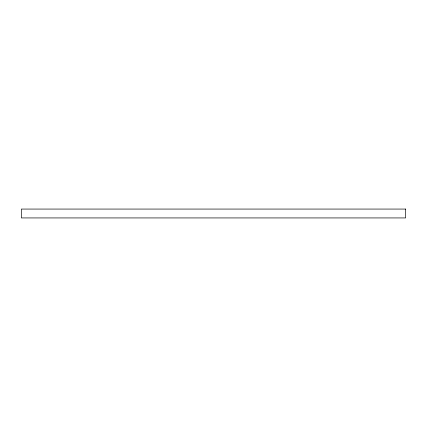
<?xml version="1.0" encoding="UTF-8"?>
<svg xmlns="http://www.w3.org/2000/svg" width="427" height="427" viewBox="0 0 427 427"><rect width="100%" height="100%" fill="white"/><g stroke="black" fill="none" stroke-linecap="round" stroke-linejoin="round"><path stroke-width="0.64" d="M405.65 209.065L21.35 209.065L21.35 217.935L405.65 217.935L405.65 209.065"/></g></svg>
